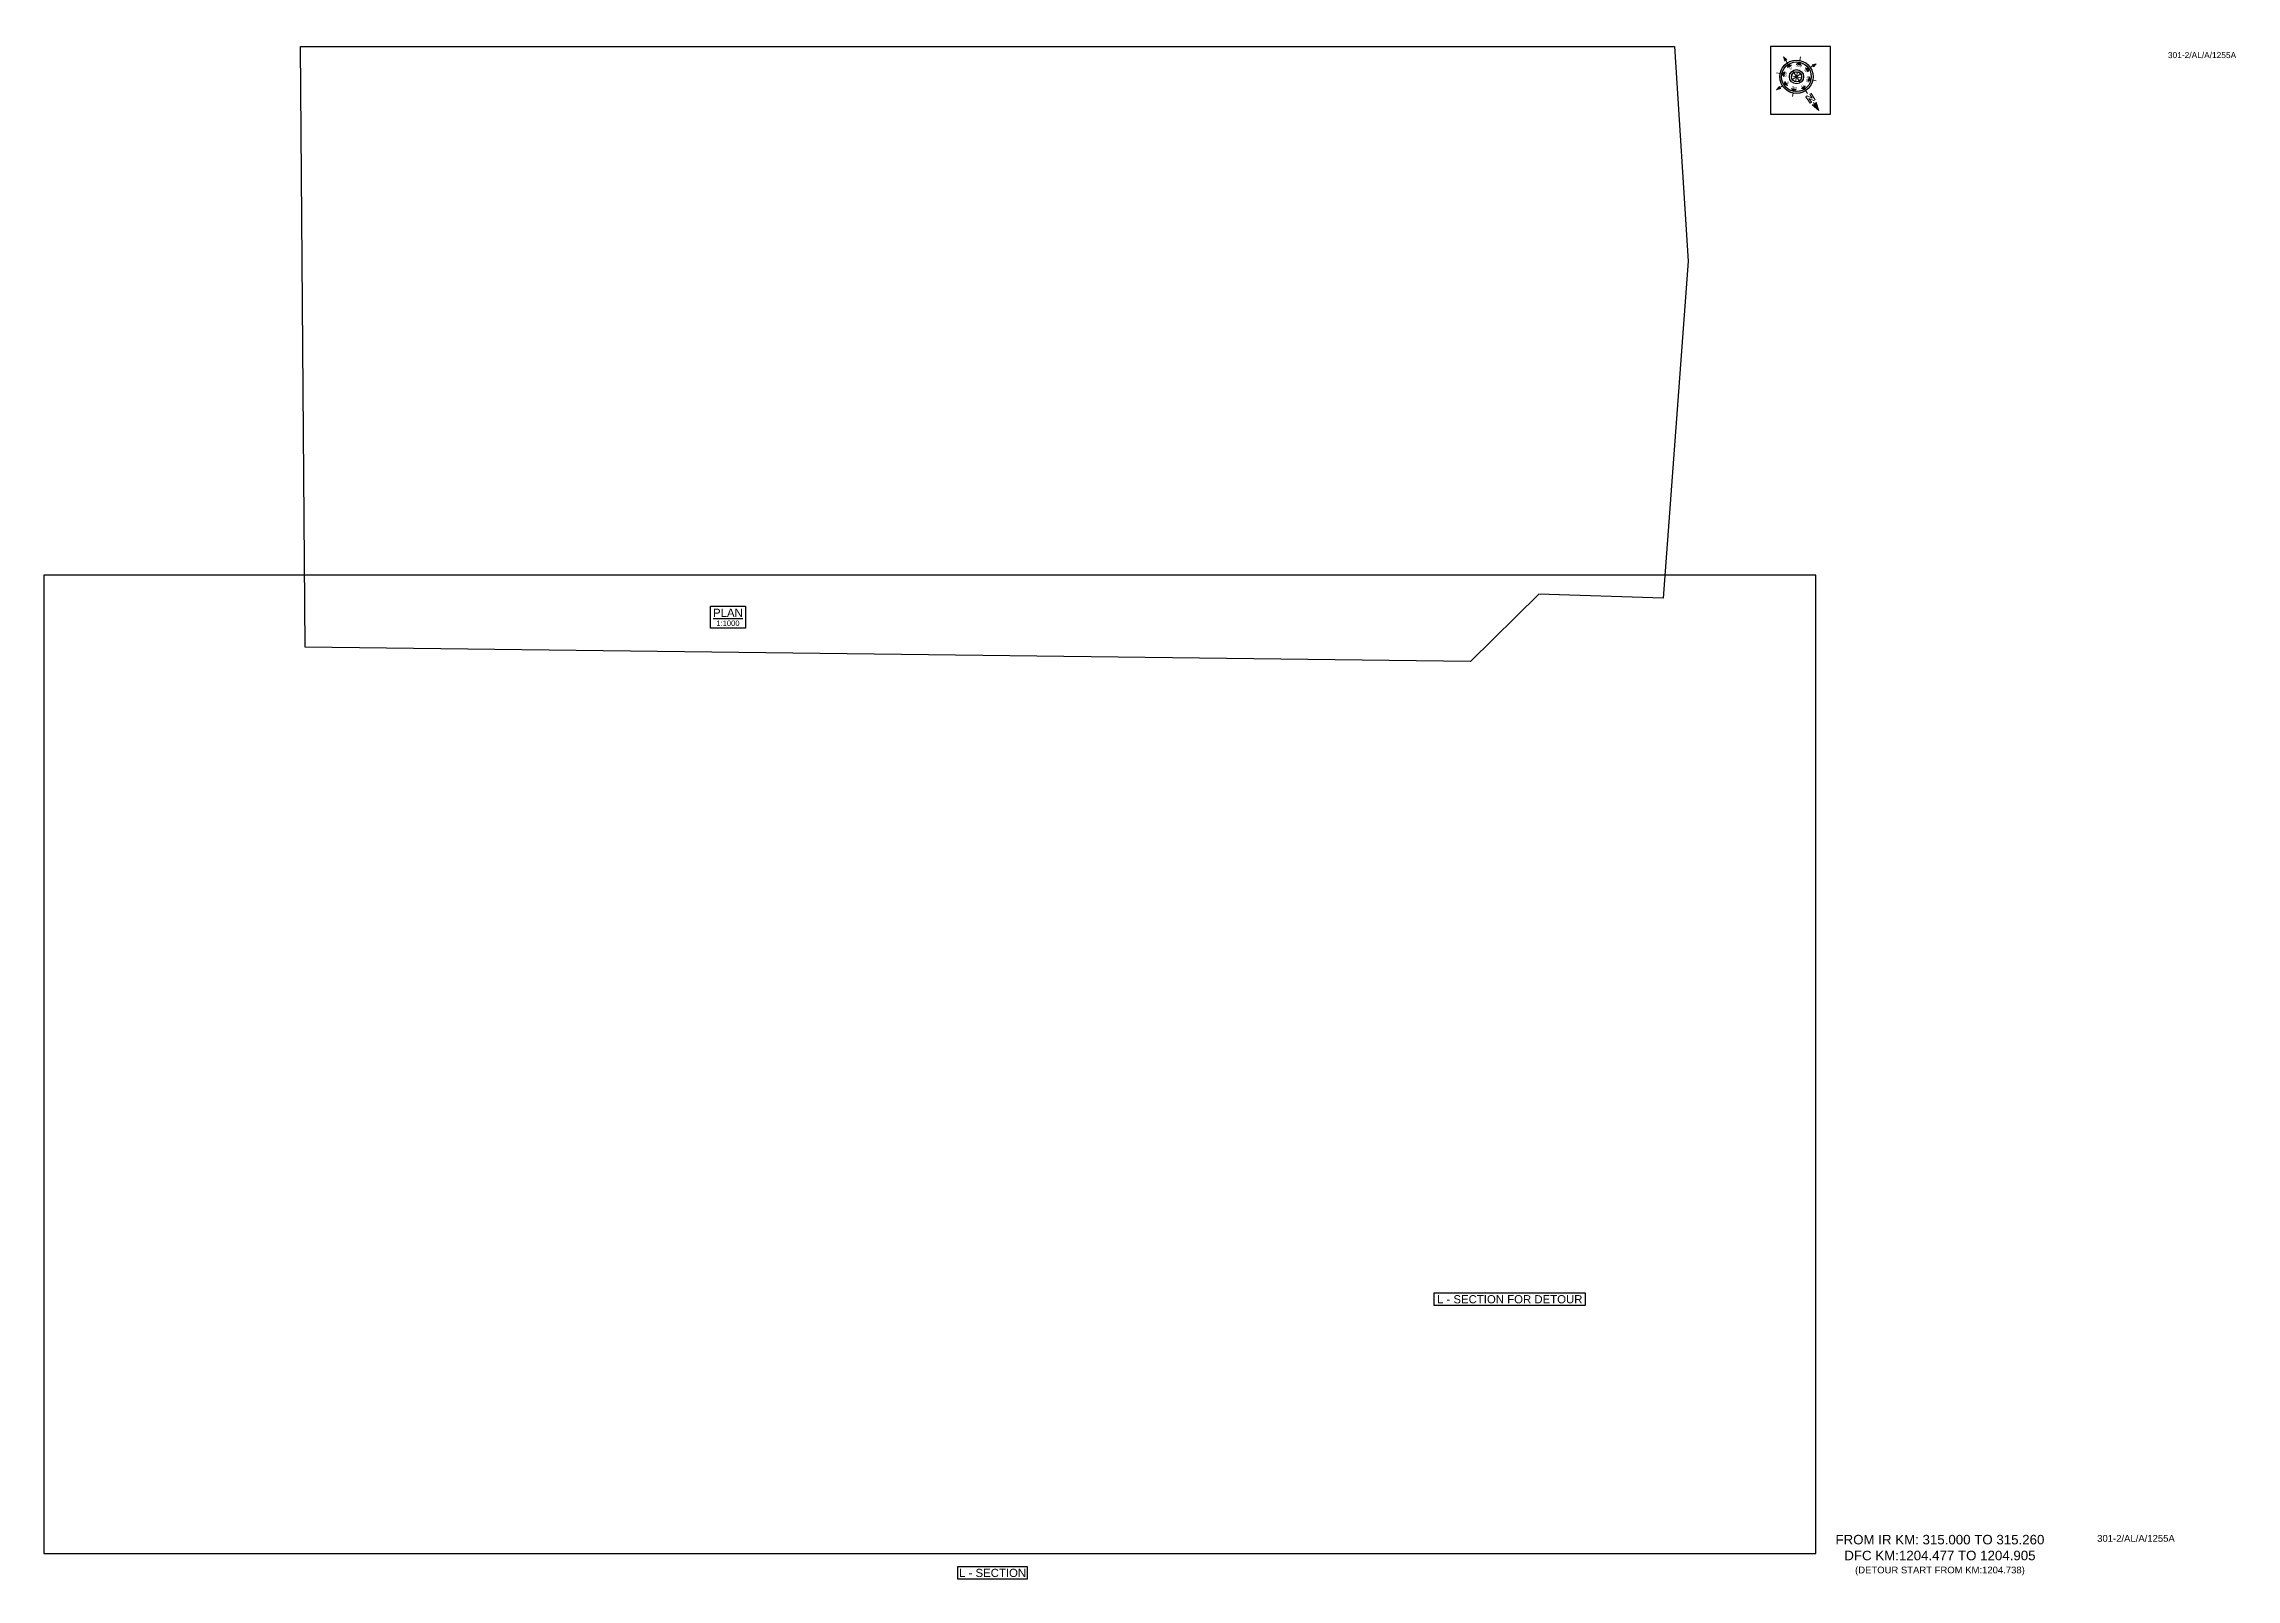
# Paper-space layout '1255A' of a CAD drawing. Header units: metres. Extents: x 18 to 825, y 15 to 580.
import ezdxf
from ezdxf.enums import TextEntityAlignment as Align

# ---------------------------------------------------------------- set-up
doc = ezdxf.new("R2010")
doc.units = ezdxf.units.M
doc.header["$MEASUREMENT"] = 0
doc.layers.get('Defpoints').update_dxf_attribs({"color": 5})
doc.layers.add('title', color=7, linetype='Continuous')
doc.styles.get("Standard").update_dxf_attribs({"font": 'arial.ttf'})
doc.styles.add('Style-Arial', font='arial.ttf')

# ---------------------------------------------------------------- blocks, each defined once
blk = doc.blocks.new('N')
for points in [[(0, 8.41), (-0.49, 6.68), (0, 6.93)], [(0.49, 6.68), (0, 6.93), (0, 8.41)], [(-4.93, 0), (-4.07, 0.25), (-4.19, 0)], [(-4.07, -0.25), (-4.19, 0), (-4.93, 0)], [(-3.08, 0), (-2.59, 0.49), (-2.59, -0.49)], [(-2.18, 2.18), (-1.48, 2.18), (-2.18, 1.48)], [(0, 3.08), (0.49, 2.59), (-0.49, 2.59)], [(2.18, 2.18), (2.18, 1.48), (1.48, 2.18)], [(3.08, 0), (2.59, -0.49), (2.59, 0.49)], [(4.07, 0.25), (4.19, 0), (4.93, 0)], [(4.93, 0), (4.07, -0.25), (4.19, 0)], [(-2.18, -2.18), (-2.18, -1.48), (-1.48, -2.18)], [(0, -3.08), (-0.49, -2.59), (0.49, -2.59)], [(0, -4.93), (-0.25, -4.07), (0, -4.19)], [(0.25, -4.07), (0, -4.19), (0, -4.93)], [(2.18, -2.18), (1.48, -2.18), (2.18, -1.48)]]:
    blk.add_hatch(color=7).paths.add_polyline_path(points, flags=0)
h = blk.add_hatch(color=7)
h.paths.add_polyline_path([(0, -3.08), (0, -3.46, 1), (0, 3.46), (0, 3.08, -1)])
h.paths.add_polyline_path([(0, 1.05), (0, 1.48, 1), (0, -1.48), (0, -1.05, -1)])
at = {"color": 7, "linetype": 'ByBlock', "lineweight": 13}
for p, q in [((-0.61, 4.57), (-0.61, 6.12)), ((-0.61, 6.12), (-0.3, 6.12)), ((-0.3, 6.12), (0.32, 5.19)), ((0.32, 4.57), (-0.3, 5.5)), ((-0.3, 5.5), (-0.3, 4.57)), ((0.32, 5.19), (0.32, 6.12)), ((0.32, 6.12), (0.64, 6.12)), ((0.64, 6.12), (0.64, 4.57))]:
    blk.add_line(p, q, dxfattribs=at)
at = {"color": 7, "lineweight": 13}
for p, q in [((0, 6.41), (0, 7.28)), ((-3.46, 0), (-4.19, 0)), ((-2.45, 2.45), (-2.97, 2.97)), ((1.05, 0), (-1.05, 0)), ((-1.05, 0), (1.05, 0)), ((-0.74, 0.74), (0.74, -0.74)), ((0.74, 0.74), (-0.74, -0.74)), ((0.74, -0.74), (-0.74, 0.74)), ((-0.74, -0.74), (0.74, 0.74)), ((0, 3.46), (0, 4.19)), ((0, 3.46), (0, 3.08)), ((0, 1.05), (0, 1.48)), ((0, 1.05), (0, -1.05)), ((0, -1.05), (0, 1.05)), ((2.45, 2.45), (2.97, 2.97)), ((3.46, 0), (4.19, 0)), ((-2.45, -2.45), (-2.97, -2.97)), ((0, -1.05), (0, -1.48)), ((0, -3.46), (0, -3.08)), ((0, -3.46), (0, -4.19)), ((2.45, -2.45), (2.97, -2.97))]:
    blk.add_line(p, q, dxfattribs=at)
at = {"color": 7, "linetype": 'ByBlock', "lineweight": 13}
for points in [[(-0.3, 4.57), (-0.61, 4.57)], [(0.32, 4.57), (0.64, 4.57)]]:
    blk.add_lwpolyline(points, dxfattribs=at)
at = {"color": 7, "lineweight": 13}
for points in [[(0, 8.41), (-0.49, 6.68), (0, 6.93), (0, 6.93)], [(0.49, 6.68), (0, 6.93), (0, 8.41), (0, 8.41)], [(-4.93, 0), (-4.07, 0.25), (-4.19, 0), (-4.19, 0)], [(-4.07, -0.25), (-4.19, 0), (-4.93, 0), (-4.93, 0)], [(-3.08, 0), (-2.59, 0.49), (-2.59, -0.49), (-2.59, -0.49)], [(-2.18, 2.18), (-1.48, 2.18), (-2.18, 1.48), (-2.18, 1.48)], [(0, 3.08), (0.49, 2.59), (-0.49, 2.59), (-0.49, 2.59)], [(2.18, 2.18), (2.18, 1.48), (1.48, 2.18), (1.48, 2.18)], [(3.08, 0), (2.59, -0.49), (2.59, 0.49), (2.59, 0.49)], [(4.07, 0.25), (4.19, 0), (4.93, 0), (4.93, 0)], [(4.93, 0), (4.07, -0.25), (4.19, 0), (4.19, 0)], [(-2.18, -2.18), (-2.18, -1.48), (-1.48, -2.18), (-1.48, -2.18)], [(0, -3.08), (-0.49, -2.59), (0.49, -2.59), (0.49, -2.59)], [(0, -4.93), (-0.25, -4.07), (0, -4.19), (0, -4.19)], [(0.25, -4.07), (0, -4.19), (0, -4.93), (0, -4.93)], [(2.18, -2.18), (1.48, -2.18), (2.18, -1.48), (2.18, -1.48)]]:
    blk.add_lwpolyline(points, close=True, dxfattribs=at)
at = {"color": 7}
for radius in [3.46, 3.08, 1.48, 1.05]:
    blk.add_circle((0, 0), radius, dxfattribs=at)
for s, rotation, p in [('W', 90, (-2.1, 0)), ('NW', 45, (-1.48, 1.48)), ('NE', 315, (1.48, 1.48)), ('E', 270, (1.97, 0)), ('SW', 135, (-1.48, -1.48)), ('SE', 225, (1.48, -1.48))]:
    blk.add_text(s, height=0.6, rotation=rotation, dxfattribs=at).set_placement(p, align=Align.CENTER)
for s, p in [('N', (0, 2.1)), ('S', (0, -2.47))]:
    blk.add_text(s, height=0.6, dxfattribs=at).set_placement(p, align=Align.CENTER)

psp = doc.layouts.new('1255A')

# ---------------------------------------------------------------- linework, layer by layer
for points in [[(530.15, 115.71), (530.15, 120.32), (585.69, 120.32), (585.69, 115.71)], [(354.82, 15), (354.82, 19.6), (380.35, 19.6), (380.35, 15)]]:
    psp.add_lwpolyline(points, close=True)
at = {"layer": 'Defpoints'}
for points in [[(112.85, 579), (618.59, 579), (623.62, 500.03), (614.39, 376), (568.68, 377.49), (543.49, 352.75), (114.63, 358.03)], [(18.39, 24.44), (670.65, 24.44), (670.66, 384.45), (18.41, 384.45)]]:
    psp.add_lwpolyline(points, close=True, dxfattribs=at)
at = {"layer": 'title', "color": 7, "linetype": 'Continuous', "lineweight": -3}
psp.add_lwpolyline([(263.79, 373.08), (276.67, 373.08), (276.67, 364.93), (263.79, 364.93)], close=True, dxfattribs=at)

# ---------------------------------------------------------------- texts
at = {"style": 'Style-Arial'}
for height, p in [(2.2, (800.22, 574.76)), (2.5, (774.19, 28.76))]:
    psp.add_text('301-2/AL/A/1255A', height=height, dxfattribs=at).set_placement(p)
at = {"insert": (668.57, 31.29), "char_height": 3.5, "attachment_point": 1, "style": 'Style-Arial'}
psp.add_mtext_dynamic_manual_height_columns('\\pxqc;FROM IR KM: 315.000 TO 315.260{\\C1;\\PDFC KM:1204.477 TO 1204.905 \\P\\H0.71429x;(DETOUR START FROM KM:1204.738)}', width=95.4615, gutter_width=17.5, heights=[0], dxfattribs=at)
at = {"layer": 'title', "color": 7, "linetype": 'Continuous', "lineweight": -3, "style": 'Style-Arial'}
for s, height, p in [('%%UPLAN', 3, (270.18, 370.64)), ('1:1000', 2, (270.18, 366.78))]:
    psp.add_text(s, height=height, dxfattribs=at).set_placement(p, align=Align.MIDDLE)
at = {"layer": 'title', "style": 'Style-Arial'}
for s, p in [('L - SECTION FOR DETOUR', (557.94, 118.01)), ('L - SECTION', (367.6, 17.3))]:
    psp.add_text(s, height=3, rotation=0.00006, dxfattribs=at).set_placement(p, align=Align.MIDDLE_CENTER)

# ---------------------------------------------------------------- viewports
at = {"layer": 'Defpoints', "view_twist_angle": 213.36501631}
vp = psp.add_viewport(center=(368.24, 465.88), size=(510.76, 226.2459), view_center_point=(1335479.34, -3178092.69), view_height=226.2459, dxfattribs=at)
vp.dxf.flags = 0x10000  # cut along an outline
vp.dxf.clipping_boundary_handle = psp.add_lwpolyline([(112.85, 579), (618.59, 579), (623.62, 500.03), (614.39, 376), (568.68, 377.49), (543.49, 352.75), (114.63, 358.03)], format="xyb", close=True, dxfattribs={"invisible": 1}).dxf.handle
at = {"layer": 'Defpoints'}
vp = psp.add_viewport(center=(344.53, 204.44), size=(652.28, 360.0108), view_center_point=(34224.34, -12057.6), view_height=360.0108, status=3, dxfattribs=at)
vp.dxf.flags = 0x10000  # cut along an outline
vp.dxf.clipping_boundary_handle = psp.add_lwpolyline([(18.39, 24.44), (670.65, 24.44), (670.66, 384.45), (18.41, 384.45)], format="xyb", close=True, dxfattribs={"invisible": 1}).dxf.handle

# ---------------------------------------------------------------- wipeouts: each hides what was drawn before it
psp.add_wipeout([(653.96, 579), (676, 579), (676, 554.19), (653.96, 554.19)])

# ---------------------------------------------------------------- next in the draw order: linework, layer by layer
psp.add_lwpolyline([(676, 579), (653.96, 579), (653.96, 554.19), (676, 554.19)], close=True)

# ---------------------------------------------------------------- next in the draw order: block references
at = {"xscale": 1.771541371757186, "yscale": 1.771541371757186, "zscale": 1.771541371757186, "rotation": 213.3650163118157}
psp.add_blockref('N', (663.49, 567.9), dxfattribs=at)

doc.saveas('drawing.dxf')
